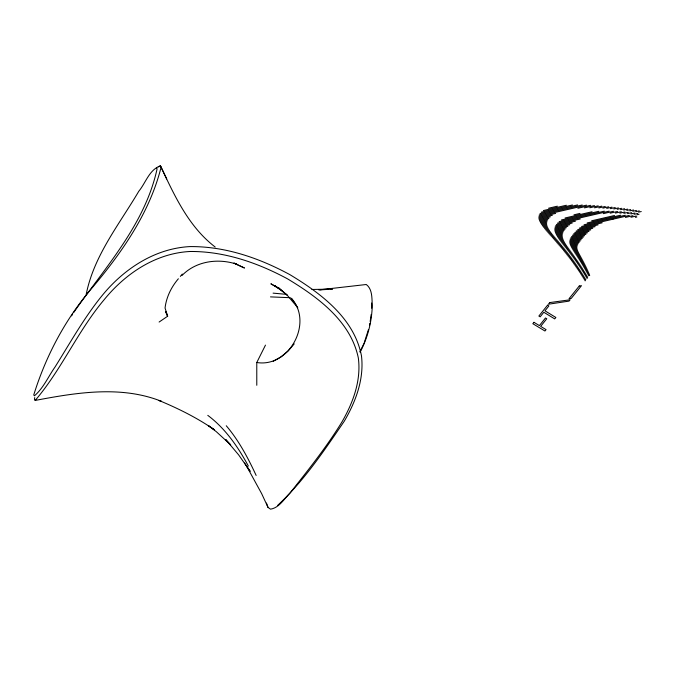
<?xml version="1.0" encoding="UTF-8"?>
<svg xmlns="http://www.w3.org/2000/svg" width="675" height="675" viewBox="0 0 675 675"><rect width="100%" height="100%" fill="white"/><g stroke="black" fill="none" stroke-linecap="round" stroke-linejoin="round"><path stroke-width="1.01" d="M371.174 314.449L370.17 321.494M86.206 294.418C93.774 255.808 119.23 224.454 138.772 191.295C145.732 182.9 149.251 169.644 160.439 165.822L161.106 167.172C149.555 213.308 121.34 253.353 90.982 289.238C64.867 319.975 45.681 356.552 33.75 394.942L34.425 395.812C43.453 388.133 48.279 376.574 55.029 367.006C69.964 343.17 83.683 318.457 101.377 296.494C123.128 269.409 154.339 248.501 189.802 246.594C225.045 246.215 259.124 257.985 289.811 274.607C320.811 293.296 354.24 318.17 361.488 355.919C364.213 379.046 355.801 401.566 344.258 421.225C324.143 450.731 303.716 481.174 277.467 505.55M34.729 397.575L34.433 399.431L35.176 400.435C76.486 392.605 120.935 385.298 161.308 401.262L158.996 400.469C178.386 408.527 197.319 417.926 214.591 429.924L208.347 425.621L216.304 431.671L230.698 444.884L225.636 439.459L238.638 454.874L250.172 471.336L244.561 463.016M369.503 325.468L369.841 323.485M368.466 329.543L364.272 342.681M360.155 352.021C367.824 337.618 371.883 321.401 372.288 305.108C371.807 298.139 372.499 289.195 366.28 284.504L318.802 289.921M359.902 351.827L363.952 343.575M256.787 385.282L256.778 362.5L265.477 345.111M71.575 315.858L72.588 314.255M73.6 312.643C105.14 267.334 144.982 224.471 157.072 168.936L156.49 167.569M178.369 278.767C171.307 287.018 166.312 297.194 165.054 308.045L167.645 316.221L159.114 322.043M180.335 276.404L182.309 274.05M294.224 343.879L288.183 350.949L280.834 356.982L273.206 361.294M181.963 275.535C196.071 260.93 218.16 258.044 236.891 264.246L233.896 263.073L244.477 268.017L235.415 263.79M35.176 400.435C61.56 369.655 77.752 331.028 103.992 299.894C125.255 273.679 155.545 253.243 190.055 251.488C224.429 251.218 257.639 262.744 287.601 278.893C317.933 297.169 350.705 321.224 358.341 357.978C361.277 380.573 353.101 402.637 341.963 421.917C326.557 447.103 308.045 470.197 289.786 493.341C284.032 499.061 279.163 507.786 270.532 509.178L268.026 507.423L261.647 493.611L246.206 465.446M158.456 166.877L160.439 165.822C174.352 195.353 188.528 226.699 215.198 247.033M555.652 241.312L557.82 240.806M559.921 240.325L563.186 239.566M570.788 237.802L585.934 234.293M556.453 242.232L558.596 241.734M560.621 241.262L563.633 240.562M570.198 239.043L584.617 235.702M557.246 243.143L559.373 242.654M561.322 242.198L564.131 241.549M569.827 240.224L583.394 237.085M558.039 244.055L560.149 243.574M562.039 243.135L564.68 242.519M569.666 241.363L582.247 238.444M558.833 244.974L560.908 244.493M562.764 244.063L565.253 243.481M569.692 242.452L581.15 239.794M559.617 245.886L561.676 245.413M563.49 244.991L565.861 244.434M569.869 243.506L580.103 241.135M560.393 246.805L562.435 246.324M564.216 245.911L566.494 245.388M570.164 244.536L579.125 242.452M561.17 247.717L563.186 247.244M564.941 246.839L567.135 246.333M570.561 245.54L578.273 243.751M561.938 248.628L563.929 248.164M565.667 247.759L567.785 247.269M571.025 246.518L577.606 244.991M562.697 249.547L564.671 249.083M566.392 248.687L568.451 248.206M571.531 247.497L577.184 246.181M563.448 250.459L565.405 250.003M567.118 249.607L569.118 249.142M572.079 248.459L577.015 247.312M564.199 251.37L566.139 250.923M567.844 250.526L569.793 250.079M572.645 249.413L577.083 248.383M564.95 252.29L566.865 251.843M568.561 251.446L570.459 251.007M573.235 250.366L577.311 249.421M565.684 253.201L567.582 252.762M569.27 252.374L571.134 251.935M573.834 251.311L577.648 250.425M566.418 254.121L568.291 253.682M569.978 253.294L571.809 252.863M574.442 252.256L578.07 251.412M567.143 255.032L568.991 254.602M570.679 254.213L572.476 253.792M575.049 253.201L578.534 252.391M567.861 255.952L569.692 255.521M571.379 255.133L573.142 254.72M575.657 254.137L579.023 253.353M568.578 256.863L570.383 256.449M572.071 256.053L573.809 255.648M576.273 255.074L579.53 254.323M569.287 257.782L571.075 257.369M572.763 256.973L574.467 256.576M576.88 256.019L580.053 255.277M569.987 258.702L571.759 258.289M573.438 257.892L575.125 257.504M577.488 256.956L580.567 256.238M570.679 259.613L572.434 259.208M574.113 258.82L575.775 258.432M578.087 257.892L581.091 257.192M571.371 260.533L573.1 260.128M574.779 259.74L576.416 259.36M578.686 258.829L581.605 258.154M572.046 261.453L573.758 261.056M575.446 260.66L577.058 260.288M579.277 259.765L582.12 259.107M572.729 262.364L574.417 261.976M576.096 261.588L577.69 261.208M579.867 260.71L582.626 260.061M573.396 263.284L575.075 262.896M576.745 262.507L578.323 262.136M580.449 261.647L583.133 261.023M574.062 264.203L575.716 263.815M577.387 263.427L578.947 263.064M581.032 262.583L583.63 261.976M574.72 265.123L576.357 264.743M578.019 264.355L579.563 263.993M581.605 263.52L584.12 262.938M575.37 266.043L576.99 265.663M578.652 265.275L580.179 264.921M582.171 264.457L584.601 263.891M576.011 266.962L577.614 266.583M579.268 266.203L580.787 265.849M582.736 265.393L585.082 264.845M576.653 267.882L578.239 267.511M579.884 267.123L581.386 266.777M583.284 266.33L585.554 265.807M577.285 268.802L578.855 268.431M580.492 268.051L581.985 267.705M583.841 267.275L586.018 266.76M577.91 269.722L579.471 269.359M581.099 268.979L582.576 268.633M584.381 268.211L586.482 267.722M578.534 270.641L580.078 270.278M581.69 269.899L583.158 269.561M584.93 269.148L586.929 268.684M579.142 271.561L580.677 271.198M582.28 270.827L583.74 270.489M585.461 270.084L587.377 269.637M579.758 272.481L581.276 272.126M582.862 271.755L584.314 271.418M585.993 271.021L587.824 270.599M580.357 273.4L581.867 273.046M583.436 272.683L584.888 272.346M586.516 271.966L588.254 271.561M580.956 274.32L582.449 273.974M584.01 273.611L585.444 273.274M587.039 272.902L588.693 272.514M581.546 275.24L583.031 274.894M584.567 274.531L586.001 274.202M587.554 273.839L589.115 273.476M582.128 276.159L583.605 275.813M585.124 275.459L586.558 275.13M588.06 274.776L589.537 274.438M582.711 277.079L584.179 276.742M585.681 276.387L587.107 276.058M588.566 275.721L589.731 275.442M583.284 278.007L584.744 277.661M586.221 277.315L587.647 276.986M583.85 278.927L585.301 278.589M586.761 278.252L587.63 278.041M584.415 279.847L585.858 279.509M584.972 280.766L585.546 280.64M548.556 208.221L557.347 206.196M543.417 210.549L566.384 205.251M541.257 212.186L572.442 204.989M540.008 213.604L577.581 204.938M539.266 214.912L582.221 205.006M538.886 216.135L586.533 205.141M538.76 217.299L555.618 213.41M577.901 208.263L590.591 205.335M538.836 218.413L552.344 215.291M584.474 207.875L594.472 205.571M539.063 219.493L550.302 216.894M589.815 207.773L598.193 205.841M539.418 220.539L548.893 218.354M594.532 207.816L601.796 206.137M539.857 221.569L547.889 219.712M598.843 207.942L605.289 206.457M540.371 222.573L547.222 220.995M573.952 214.819L580.036 213.41M602.868 208.136L608.69 206.795M540.953 223.56L546.843 222.202M565.068 217.991L592.068 211.756M606.682 208.381L612.006 207.149M541.578 224.547L546.699 223.358M561.457 219.949L598.843 211.309M610.327 208.659L615.254 207.52M542.244 225.509L546.758 224.471M559.136 221.611L604.344 211.165M613.828 208.972L618.435 207.908M542.945 226.471L546.986 225.543M557.516 223.104L609.154 211.165M617.203 209.309L621.557 208.305M543.67 227.424L547.332 226.581M556.369 224.488L580.247 218.97M603.315 213.637L613.516 211.275M620.485 209.672L624.628 208.71M544.421 228.369L547.788 227.593M555.567 225.796L575.421 221.206M610.141 213.173L617.558 211.461M623.675 210.043L627.64 209.132M545.189 229.314L548.311 228.589M555.061 227.028L572.206 223.062M615.364 213.081L621.337 211.697M626.78 210.44L630.619 209.554M545.965 230.251L548.91 229.567M554.791 228.209L569.793 224.741M619.836 213.165L624.923 211.984M629.817 210.853L633.547 209.993M546.75 231.179L549.543 230.538M554.723 229.34L567.886 226.294M591.638 220.801L614.537 215.502M623.818 213.351L628.332 212.313M632.796 211.275L636.441 210.431M547.552 232.116L550.226 231.491M554.808 230.437L566.35 227.762M587.183 222.944L620.561 215.224M627.472 213.621L631.606 212.667M635.715 211.714L639.292 210.887M548.353 233.044L550.935 232.445M555.019 231.5L565.102 229.163M584.035 224.783L625.269 215.241M630.872 213.941L634.753 213.047M638.575 212.161L641.25 211.545M549.163 233.963L551.661 233.39M555.339 232.538L564.106 230.504M581.555 226.471L612.959 219.198M613.145 219.156L629.319 215.409M634.07 214.312L637.782 213.452M549.973 234.892L552.403 234.326M555.744 233.55L563.338 231.795M579.487 228.057L602.176 222.801M625.413 217.426L632.956 215.679M637.099 214.718L639.056 214.262M550.792 235.811L553.163 235.254M556.225 234.554L562.798 233.027M577.724 229.576L598.101 224.851M630.965 217.249L636.306 216.008M551.602 236.731L553.93 236.191M556.748 235.533L562.477 234.208M576.18 231.036L595.131 226.648M635.386 217.325L636.862 216.987M552.42 237.651L554.707 237.119M557.322 236.512L562.342 235.347M574.822 232.453L592.743 228.302M553.23 238.562L555.483 238.039M557.938 237.473L562.368 236.444M573.615 233.845L590.718 229.88M554.04 239.482L556.267 238.967M558.579 238.427L562.537 237.516M572.527 235.195L588.954 231.39M554.85 240.401L557.044 239.887M559.237 239.38L562.823 238.553M571.573 236.52L587.368 232.858M319.908 289.879L328.303 289.364M330.404 289.229L332.505 289.102L311.909 289.474M290.377 297.709L270.481 296.882M256.778 362.5C289.221 367.926 313.622 322.616 291.33 298.223L297.785 307.716L287.415 295.431L278.319 287.584L287.415 295.431M286.892 294.384L273.08 293.136M277.054 287.255L270.861 283.787L279.408 288.765L274.447 285.559L283.719 292.216M207.79 415.361C225.382 428.515 238.073 446.909 248.349 466.062M226.26 425.756C238.84 440.581 248.029 457.878 256.146 475.445M161.106 167.172L166.708 178.934M266.465 503.061L268.026 507.423M371.587 303.016L371.68 308.222M547.577 305.159L538.869 316.043L540.16 316.828L543.822 312.255L554.707 318.904L555.862 317.478L544.978 310.812L548.868 305.952L547.577 305.159M533.95 322.312L532.837 323.713L544.944 331.012L546.058 329.628L540.65 326.363L546.758 318.76L545.493 317.993L539.392 325.603L533.95 322.312M549.72 302.586L548.421 304.214L569.05 301.118L570.13 299.776L549.72 302.586M579.268 285.981L569.008 298.738L571.21 298.434L581.487 285.66L579.268 285.981M167.645 316.221L165.662 311.656L167.645 316.221"/></g></svg>
